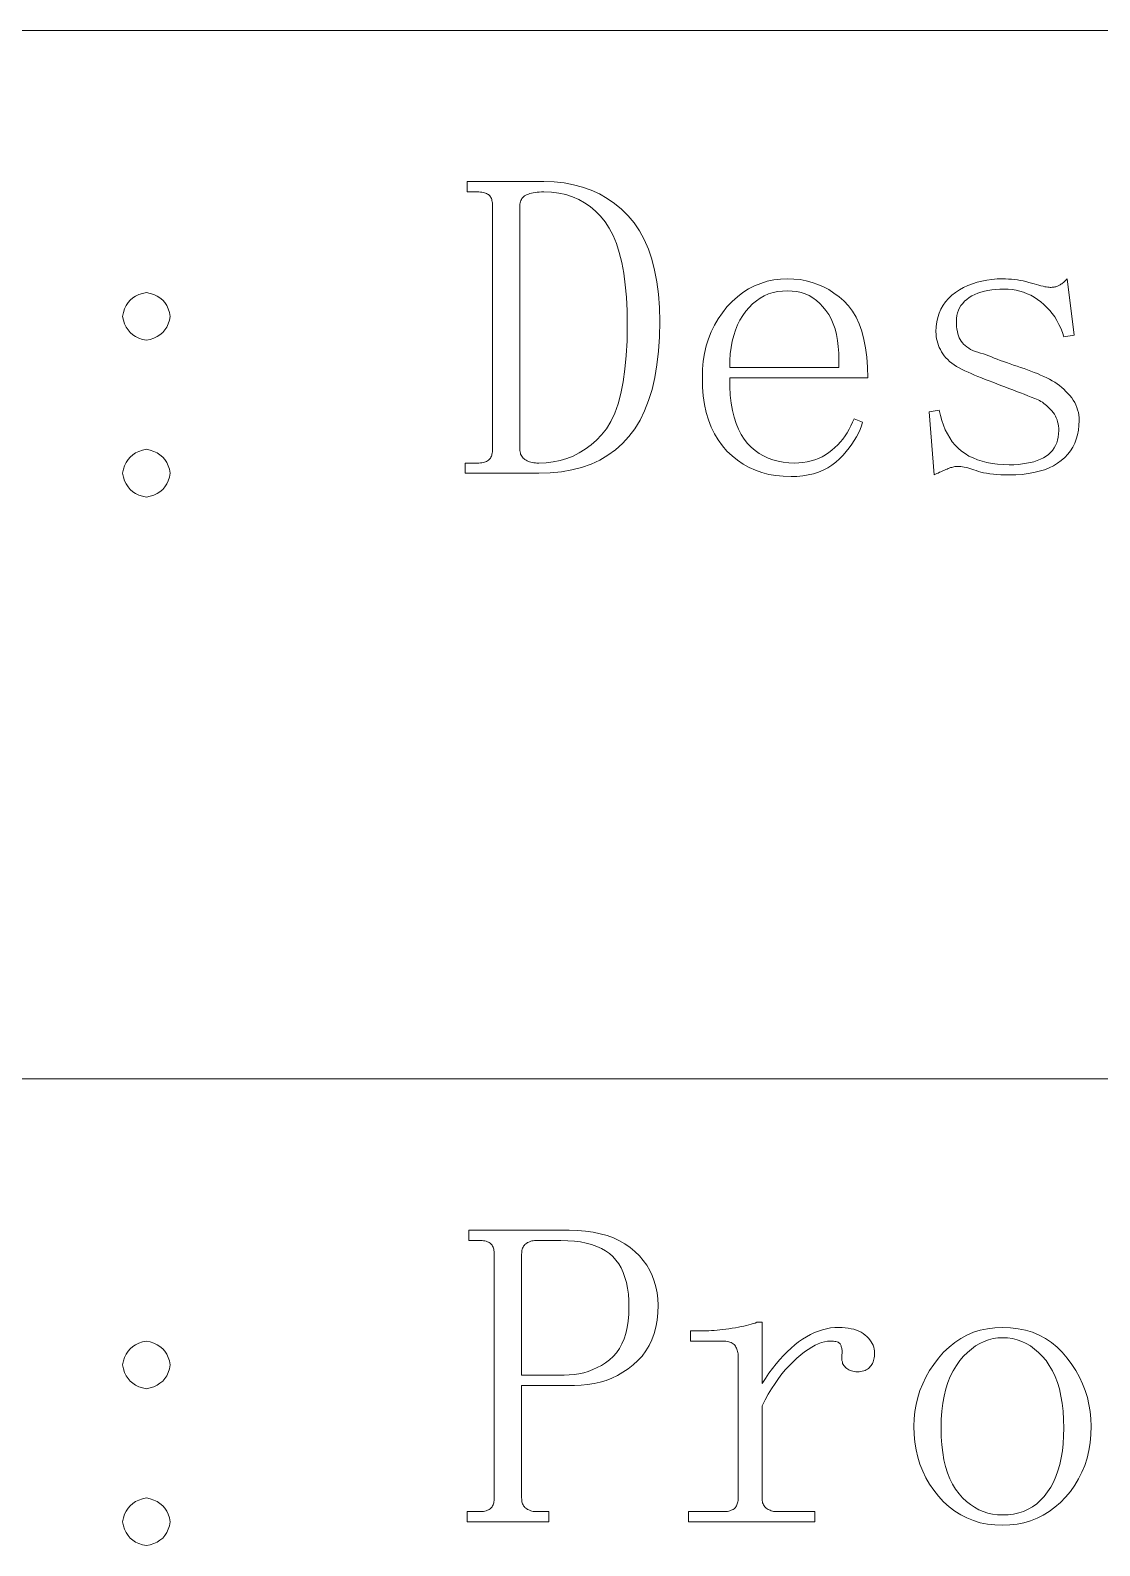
# Model space of a CAD drawing. Extents: x 1 to 297, y 1 to 210.
# Drawn here: x 124.12 to 131.29, y 18.75 to 28.9 of the extents above; entities that cross this region are included whole.
import ezdxf

# ---------------------------------------------------------------- set-up
doc = ezdxf.new("R2010")
doc.units = 0

msp = doc.modelspace()

# ---------------------------------------------------------------- linework, layer by layer
at = {"color": 7, "lineweight": 13}
for p, q in [((1.319, 28.902), (196.771, 28.902)), ((35.177, 21.874), (196.771, 21.874))]:
    msp.add_line(p, q, dxfattribs=at)
for points in [[(127.219, 27.728), (127.219, 27.737), (127.218, 27.745), (127.217, 27.753), (127.215, 27.761), (127.213, 27.768), (127.211, 27.775), (127.208, 27.781), (127.204, 27.786), (127.2, 27.792), (127.196, 27.797), (127.191, 27.801), (127.186, 27.805), (127.179, 27.808), (127.172, 27.811), (127.165, 27.814), (127.156, 27.816), (127.147, 27.817), (127.138, 27.818), (127.127, 27.819), (127.116, 27.819), (127.048, 27.819), (127.048, 27.888), (127.562, 27.888), (127.631, 27.886), (127.698, 27.879), (127.762, 27.867), (127.822, 27.851), (127.88, 27.831), (127.936, 27.806), (127.988, 27.776), (128.037, 27.742), (128.084, 27.703), (128.128, 27.659), (128.168, 27.611), (128.204, 27.558), (128.235, 27.5), (128.263, 27.436), (128.286, 27.368), (128.305, 27.295), (128.32, 27.216), (128.331, 27.133), (128.337, 27.044), (128.339, 26.951), (128.337, 26.848), (128.331, 26.752), (128.32, 26.661), (128.306, 26.575), (128.288, 26.495), (128.265, 26.421), (128.238, 26.352), (128.207, 26.289), (128.172, 26.231), (128.133, 26.179), (128.09, 26.133), (128.043, 26.091), (127.992, 26.054), (127.938, 26.022), (127.879, 25.995), (127.816, 25.973), (127.75, 25.956), (127.68, 25.943), (127.606, 25.936), (127.528, 25.934), (127.036, 25.934), (127.036, 26.002), (127.116, 26.002), (127.127, 26.002), (127.138, 26.003), (127.147, 26.004), (127.156, 26.006), (127.165, 26.008), (127.172, 26.01), (127.179, 26.013), (127.186, 26.017), (127.191, 26.021), (127.196, 26.025), (127.2, 26.03), (127.204, 26.035), (127.208, 26.041), (127.211, 26.047), (127.213, 26.054), (127.215, 26.061), (127.217, 26.068), (127.218, 26.076), (127.219, 26.085), (127.219, 26.094)], [(128.122, 26.928), (128.12, 27.023), (128.116, 27.113), (128.108, 27.197), (128.098, 27.274), (128.085, 27.347), (128.068, 27.413), (128.049, 27.473), (128.027, 27.528), (128.001, 27.576), (127.973, 27.619), (127.942, 27.657), (127.909, 27.691), (127.874, 27.721), (127.836, 27.747), (127.796, 27.769), (127.754, 27.787), (127.709, 27.801), (127.662, 27.811), (127.613, 27.817), (127.562, 27.819), (127.546, 27.819), (127.531, 27.818), (127.517, 27.817), (127.504, 27.816), (127.492, 27.814), (127.48, 27.811), (127.469, 27.808), (127.459, 27.805), (127.45, 27.801), (127.442, 27.797), (127.434, 27.792), (127.427, 27.786), (127.421, 27.781), (127.416, 27.775), (127.412, 27.768), (127.408, 27.761), (127.405, 27.753), (127.403, 27.745), (127.402, 27.737), (127.402, 27.728), (127.402, 26.094), (127.402, 26.085), (127.403, 26.076), (127.405, 26.068), (127.407, 26.061), (127.41, 26.054), (127.414, 26.047), (127.419, 26.041), (127.424, 26.035), (127.43, 26.03), (127.436, 26.025), (127.443, 26.021), (127.451, 26.017), (127.459, 26.013), (127.467, 26.01), (127.476, 26.008), (127.486, 26.006), (127.495, 26.004), (127.506, 26.003), (127.516, 26.002), (127.528, 26.002), (127.577, 26.004), (127.625, 26.01), (127.671, 26.019), (127.716, 26.032), (127.759, 26.049), (127.8, 26.07), (127.84, 26.095), (127.879, 26.123), (127.915, 26.155), (127.95, 26.191), (127.983, 26.232), (128.012, 26.281), (128.038, 26.336), (128.06, 26.399), (128.079, 26.469), (128.094, 26.547), (128.106, 26.631), (128.115, 26.723), (128.12, 26.822)], [(128.808, 26.574), (128.809, 26.514), (128.812, 26.457), (128.818, 26.404), (128.827, 26.355), (128.838, 26.309), (128.851, 26.267), (128.866, 26.228), (128.884, 26.193), (128.905, 26.162), (128.928, 26.134), (128.952, 26.109), (128.979, 26.086), (129.006, 26.067), (129.035, 26.05), (129.066, 26.035), (129.098, 26.023), (129.132, 26.014), (129.167, 26.007), (129.204, 26.004), (129.242, 26.002), (129.271, 26.003), (129.299, 26.006), (129.327, 26.01), (129.353, 26.016), (129.379, 26.024), (129.404, 26.033), (129.427, 26.044), (129.45, 26.057), (129.472, 26.072), (129.493, 26.088), (129.513, 26.105), (129.532, 26.124), (129.55, 26.143), (129.566, 26.163), (129.582, 26.184), (129.596, 26.205), (129.609, 26.228), (129.621, 26.251), (129.632, 26.275), (129.642, 26.299), (129.699, 26.277), (129.691, 26.251), (129.682, 26.226), (129.671, 26.202), (129.658, 26.177), (129.643, 26.152), (129.627, 26.128), (129.609, 26.103), (129.589, 26.079), (129.568, 26.055), (129.545, 26.031), (129.52, 26.008), (129.493, 25.988), (129.465, 25.97), (129.435, 25.954), (129.403, 25.941), (129.37, 25.93), (129.335, 25.922), (129.298, 25.916), (129.259, 25.912), (129.219, 25.911), (129.167, 25.913), (129.118, 25.918), (129.07, 25.926), (129.024, 25.938), (128.98, 25.954), (128.939, 25.973), (128.899, 25.995), (128.861, 26.021), (128.825, 26.05), (128.79, 26.082), (128.759, 26.118), (128.731, 26.157), (128.706, 26.198), (128.684, 26.243), (128.666, 26.291), (128.651, 26.341), (128.64, 26.395), (128.631, 26.452), (128.626, 26.511), (128.625, 26.574), (128.626, 26.63), (128.631, 26.684), (128.64, 26.736), (128.651, 26.787), (128.666, 26.835), (128.684, 26.882), (128.706, 26.926), (128.731, 26.969), (128.759, 27.009), (128.79, 27.048), (128.824, 27.084), (128.86, 27.116), (128.897, 27.144), (128.935, 27.169), (128.975, 27.189), (129.016, 27.206), (129.059, 27.22), (129.103, 27.229), (129.149, 27.235), (129.196, 27.237), (129.239, 27.235), (129.281, 27.231), (129.321, 27.223), (129.361, 27.213), (129.399, 27.199), (129.436, 27.183), (129.472, 27.164), (129.507, 27.141), (129.541, 27.116), (129.573, 27.088), (129.604, 27.056), (129.631, 27.02), (129.655, 26.979), (129.676, 26.934), (129.693, 26.885), (129.708, 26.831), (129.719, 26.774), (129.727, 26.711), (129.732, 26.645), (129.733, 26.574)], [(130.19, 26.882), (130.192, 26.916), (130.196, 26.948), (130.202, 26.978), (130.211, 27.007), (130.223, 27.034), (130.238, 27.059), (130.255, 27.083), (130.275, 27.105), (130.297, 27.126), (130.322, 27.145), (130.349, 27.162), (130.376, 27.178), (130.405, 27.192), (130.435, 27.204), (130.466, 27.214), (130.498, 27.222), (130.531, 27.228), (130.565, 27.233), (130.6, 27.236), (130.636, 27.237), (130.657, 27.236), (130.677, 27.235), (130.697, 27.234), (130.717, 27.232), (130.736, 27.229), (130.755, 27.226), (130.775, 27.223), (130.793, 27.218), (130.812, 27.213), (130.83, 27.208), (130.848, 27.203), (130.865, 27.198), (130.88, 27.193), (130.894, 27.19), (130.908, 27.187), (130.92, 27.184), (130.93, 27.182), (130.94, 27.181), (130.949, 27.18), (130.956, 27.179), (130.963, 27.179), (130.969, 27.18), (130.976, 27.18), (130.982, 27.181), (130.988, 27.182), (130.993, 27.183), (130.999, 27.185), (131.004, 27.187), (131.009, 27.189), (131.013, 27.191), (131.018, 27.193), (131.023, 27.196), (131.028, 27.2), (131.033, 27.204), (131.039, 27.208), (131.045, 27.213), (131.051, 27.218), (131.057, 27.224), (131.064, 27.23), (131.07, 27.237), (131.116, 26.859), (131.048, 26.848), (131.038, 26.877), (131.027, 26.905), (131.014, 26.931), (131.001, 26.957), (130.986, 26.981), (130.97, 27.004), (130.953, 27.025), (130.934, 27.045), (130.914, 27.064), (130.893, 27.082), (130.871, 27.099), (130.849, 27.113), (130.826, 27.126), (130.802, 27.137), (130.778, 27.147), (130.753, 27.154), (130.727, 27.16), (130.701, 27.165), (130.675, 27.167), (130.648, 27.168), (130.618, 27.167), (130.591, 27.166), (130.564, 27.163), (130.539, 27.159), (130.515, 27.154), (130.492, 27.147), (130.47, 27.14), (130.45, 27.131), (130.431, 27.122), (130.413, 27.111), (130.397, 27.099), (130.382, 27.086), (130.37, 27.072), (130.358, 27.058), (130.349, 27.042), (130.341, 27.026), (130.335, 27.008), (130.331, 26.99), (130.328, 26.971), (130.328, 26.951), (130.328, 26.933), (130.329, 26.916), (130.331, 26.9), (130.334, 26.884), (130.338, 26.869), (130.342, 26.855), (130.347, 26.842), (130.353, 26.83), (130.36, 26.819), (130.368, 26.808), (130.376, 26.798), (130.386, 26.789), (130.397, 26.78), (130.41, 26.771), (130.423, 26.764), (130.438, 26.757), (130.454, 26.75), (130.472, 26.744), (130.49, 26.739), (130.51, 26.734), (130.527, 26.727), (130.544, 26.72), (130.562, 26.713), (130.581, 26.705), (130.6, 26.698), (130.621, 26.69), (130.642, 26.683), (130.664, 26.675), (130.687, 26.667), (130.71, 26.659), (130.734, 26.651), (130.758, 26.643), (130.781, 26.635), (130.804, 26.626), (130.826, 26.618), (130.848, 26.609), (130.87, 26.601), (130.891, 26.592), (130.913, 26.583), (130.933, 26.574), (130.951, 26.564), (130.969, 26.554), (130.986, 26.544), (131.002, 26.533), (131.018, 26.521), (131.033, 26.509), (131.047, 26.496), (131.061, 26.482), (131.075, 26.468), (131.088, 26.454), (131.1, 26.439), (131.11, 26.423), (131.12, 26.408), (131.128, 26.391), (131.135, 26.375), (131.14, 26.358), (131.145, 26.341), (131.148, 26.324), (131.15, 26.306), (131.15, 26.288), (131.149, 26.254), (131.146, 26.222), (131.14, 26.192), (131.131, 26.163), (131.12, 26.135), (131.107, 26.109), (131.092, 26.084), (131.074, 26.061), (131.053, 26.04), (131.03, 26.019), (131.005, 26.001), (130.978, 25.984), (130.949, 25.97), (130.917, 25.957), (130.883, 25.947), (130.847, 25.938), (130.809, 25.931), (130.769, 25.926), (130.726, 25.923), (130.682, 25.922), (130.653, 25.923), (130.625, 25.923), (130.599, 25.925), (130.575, 25.927), (130.552, 25.929), (130.53, 25.933), (130.51, 25.936), (130.492, 25.941), (130.475, 25.945), (130.459, 25.951), (130.444, 25.956), (130.43, 25.961), (130.417, 25.965), (130.404, 25.969), (130.392, 25.972), (130.38, 25.975), (130.369, 25.977), (130.358, 25.978), (130.348, 25.979), (130.339, 25.979), (130.332, 25.979), (130.325, 25.979), (130.318, 25.978), (130.311, 25.977), (130.303, 25.975), (130.296, 25.973), (130.288, 25.971), (130.28, 25.968), (130.273, 25.965), (130.265, 25.962), (130.257, 25.959), (130.248, 25.955), (130.24, 25.951), (130.232, 25.948), (130.223, 25.944), (130.215, 25.94), (130.206, 25.935), (130.197, 25.931), (130.188, 25.927), (130.179, 25.922), (130.145, 26.345), (130.213, 26.357), (130.221, 26.321), (130.23, 26.287), (130.241, 26.255), (130.253, 26.225), (130.268, 26.197), (130.283, 26.17), (130.3, 26.145), (130.319, 26.122), (130.34, 26.101), (130.362, 26.082), (130.386, 26.065), (130.411, 26.049), (130.439, 26.036), (130.468, 26.024), (130.499, 26.014), (130.532, 26.005), (130.567, 25.999), (130.603, 25.994), (130.642, 25.992), (130.682, 25.991), (130.713, 25.991), (130.743, 25.993), (130.771, 25.996), (130.798, 26), (130.823, 26.005), (130.847, 26.011), (130.869, 26.019), (130.89, 26.027), (130.91, 26.037), (130.928, 26.048), (130.944, 26.06), (130.958, 26.073), (130.971, 26.087), (130.982, 26.103), (130.992, 26.119), (131, 26.137), (131.006, 26.156), (131.01, 26.176), (131.012, 26.197), (131.013, 26.219), (131.013, 26.235), (131.011, 26.25), (131.009, 26.265), (131.006, 26.279), (131.002, 26.292), (130.997, 26.305), (130.991, 26.317), (130.984, 26.329), (130.976, 26.34), (130.968, 26.351), (130.958, 26.361), (130.949, 26.37), (130.94, 26.379), (130.931, 26.387), (130.922, 26.395), (130.913, 26.402), (130.904, 26.409), (130.894, 26.415), (130.885, 26.42), (130.876, 26.425), (130.853, 26.434), (130.829, 26.444), (130.805, 26.453), (130.781, 26.463), (130.756, 26.472), (130.731, 26.482), (130.705, 26.492), (130.679, 26.502), (130.652, 26.512), (130.625, 26.522), (130.598, 26.532), (130.571, 26.543), (130.546, 26.553), (130.52, 26.562), (130.496, 26.572), (130.472, 26.582), (130.449, 26.591), (130.427, 26.601), (130.406, 26.61), (130.385, 26.619), (130.365, 26.629), (130.346, 26.639), (130.328, 26.649), (130.312, 26.66), (130.296, 26.671), (130.282, 26.682), (130.269, 26.695), (130.257, 26.707), (130.246, 26.72), (130.236, 26.734), (130.227, 26.747), (130.22, 26.762), (130.213, 26.776), (130.207, 26.79), (130.202, 26.805), (130.198, 26.82), (130.195, 26.835), (130.192, 26.851), (130.191, 26.866)], [(124.899, 27.145), (124.925, 27.139), (124.949, 27.131), (124.971, 27.121), (124.99, 27.109), (125.008, 27.094), (125.022, 27.077), (125.035, 27.057), (125.045, 27.035), (125.053, 27.011), (125.059, 26.985), (125.053, 26.959), (125.045, 26.935), (125.035, 26.913), (125.022, 26.894), (125.008, 26.877), (124.99, 26.862), (124.971, 26.849), (124.949, 26.839), (124.925, 26.831), (124.899, 26.825), (124.873, 26.831), (124.849, 26.839), (124.827, 26.849), (124.808, 26.862), (124.79, 26.877), (124.776, 26.894), (124.763, 26.913), (124.753, 26.935), (124.745, 26.959), (124.739, 26.985), (124.745, 27.011), (124.753, 27.035), (124.763, 27.057), (124.776, 27.077), (124.79, 27.094), (124.808, 27.109), (124.827, 27.121), (124.849, 27.131), (124.873, 27.139)], [(129.539, 26.642), (129.54, 26.691), (129.539, 26.738), (129.536, 26.782), (129.531, 26.824), (129.523, 26.864), (129.514, 26.901), (129.502, 26.935), (129.488, 26.968), (129.472, 26.998), (129.453, 27.025), (129.433, 27.05), (129.412, 27.072), (129.389, 27.092), (129.365, 27.109), (129.34, 27.124), (129.314, 27.135), (129.286, 27.145), (129.258, 27.151), (129.227, 27.155), (129.196, 27.157), (129.162, 27.155), (129.13, 27.151), (129.099, 27.144), (129.069, 27.135), (129.04, 27.122), (129.013, 27.107), (128.987, 27.089), (128.962, 27.069), (128.938, 27.045), (128.916, 27.019), (128.896, 26.991), (128.877, 26.96), (128.861, 26.928), (128.847, 26.893), (128.835, 26.857), (128.825, 26.818), (128.817, 26.777), (128.812, 26.734), (128.809, 26.689), (128.808, 26.642)], [(124.899, 26.094), (124.925, 26.088), (124.949, 26.08), (124.971, 26.07), (124.99, 26.057), (125.008, 26.042), (125.022, 26.025), (125.035, 26.006), (125.045, 25.984), (125.053, 25.96), (125.059, 25.934), (125.053, 25.907), (125.045, 25.883), (125.035, 25.862), (125.022, 25.842), (125.008, 25.825), (124.99, 25.81), (124.971, 25.798), (124.949, 25.787), (124.925, 25.779), (124.899, 25.774), (124.873, 25.779), (124.849, 25.787), (124.827, 25.798), (124.808, 25.81), (124.79, 25.825), (124.776, 25.842), (124.763, 25.862), (124.753, 25.883), (124.745, 25.907), (124.739, 25.934), (124.745, 25.96), (124.753, 25.984), (124.763, 26.006), (124.776, 26.025), (124.79, 26.042), (124.808, 26.057), (124.827, 26.07), (124.849, 26.08), (124.873, 26.088)], [(127.413, 19.82), (127.413, 19.066), (127.414, 19.057), (127.414, 19.048), (127.416, 19.04), (127.418, 19.033), (127.42, 19.026), (127.424, 19.019), (127.427, 19.013), (127.432, 19.007), (127.436, 19.002), (127.442, 18.997), (127.448, 18.993), (127.454, 18.989), (127.461, 18.986), (127.467, 18.983), (127.475, 18.98), (127.482, 18.978), (127.49, 18.976), (127.499, 18.975), (127.507, 18.975), (127.516, 18.974), (127.596, 18.974), (127.596, 18.906), (127.048, 18.906), (127.048, 18.974), (127.128, 18.974), (127.139, 18.975), (127.149, 18.975), (127.159, 18.976), (127.168, 18.978), (127.176, 18.98), (127.184, 18.983), (127.191, 18.986), (127.197, 18.989), (127.203, 18.993), (127.208, 18.997), (127.212, 19.002), (127.216, 19.007), (127.219, 19.013), (127.222, 19.019), (127.225, 19.026), (127.227, 19.033), (127.228, 19.04), (127.229, 19.048), (127.23, 19.057), (127.23, 19.066), (127.23, 20.7), (127.23, 20.709), (127.229, 20.717), (127.228, 20.725), (127.227, 20.733), (127.225, 20.74), (127.222, 20.747), (127.219, 20.753), (127.216, 20.759), (127.212, 20.764), (127.208, 20.769), (127.203, 20.773), (127.197, 20.777), (127.191, 20.78), (127.184, 20.783), (127.176, 20.786), (127.168, 20.788), (127.159, 20.789), (127.149, 20.791), (127.139, 20.791), (127.128, 20.792), (127.059, 20.792), (127.059, 20.86), (127.733, 20.86), (127.789, 20.859), (127.842, 20.854), (127.893, 20.847), (127.941, 20.837), (127.986, 20.824), (128.029, 20.809), (128.069, 20.79), (128.106, 20.769), (128.141, 20.744), (128.173, 20.717), (128.203, 20.688), (128.229, 20.657), (128.252, 20.625), (128.272, 20.591), (128.289, 20.556), (128.303, 20.519), (128.314, 20.481), (128.321, 20.441), (128.326, 20.4), (128.328, 20.357), (128.326, 20.306), (128.321, 20.257), (128.313, 20.211), (128.301, 20.167), (128.286, 20.126), (128.268, 20.087), (128.246, 20.051), (128.221, 20.017), (128.193, 19.986), (128.162, 19.957), (128.128, 19.931), (128.093, 19.908), (128.057, 19.887), (128.019, 19.869), (127.98, 19.854), (127.94, 19.842), (127.899, 19.832), (127.856, 19.826), (127.813, 19.821), (127.768, 19.82)], [(127.699, 19.889), (127.733, 19.89), (127.766, 19.893), (127.798, 19.898), (127.83, 19.905), (127.86, 19.914), (127.89, 19.926), (127.919, 19.939), (127.948, 19.954), (127.975, 19.972), (128.002, 19.992), (128.027, 20.014), (128.049, 20.039), (128.069, 20.067), (128.086, 20.098), (128.1, 20.132), (128.112, 20.168), (128.121, 20.208), (128.128, 20.251), (128.132, 20.297), (128.133, 20.346), (128.132, 20.39), (128.129, 20.432), (128.124, 20.472), (128.116, 20.509), (128.106, 20.544), (128.094, 20.577), (128.08, 20.607), (128.064, 20.635), (128.045, 20.66), (128.025, 20.683), (128.002, 20.704), (127.976, 20.722), (127.948, 20.738), (127.917, 20.752), (127.883, 20.764), (127.847, 20.774), (127.808, 20.782), (127.767, 20.787), (127.723, 20.79), (127.676, 20.792), (127.516, 20.792), (127.507, 20.791), (127.499, 20.791), (127.49, 20.789), (127.482, 20.788), (127.475, 20.786), (127.467, 20.783), (127.461, 20.78), (127.454, 20.777), (127.448, 20.773), (127.442, 20.769), (127.436, 20.764), (127.432, 20.759), (127.427, 20.753), (127.424, 20.747), (127.42, 20.74), (127.418, 20.733), (127.416, 20.725), (127.414, 20.717), (127.414, 20.709), (127.413, 20.7), (127.413, 19.889)], [(129.025, 19.832), (129.048, 19.867), (129.071, 19.901), (129.095, 19.934), (129.119, 19.964), (129.143, 19.993), (129.168, 20.02), (129.193, 20.046), (129.219, 20.069), (129.244, 20.091), (129.27, 20.112), (129.297, 20.13), (129.323, 20.146), (129.35, 20.161), (129.376, 20.174), (129.403, 20.184), (129.43, 20.193), (129.457, 20.2), (129.484, 20.205), (129.512, 20.208), (129.539, 20.209), (129.561, 20.208), (129.583, 20.207), (129.603, 20.204), (129.622, 20.2), (129.64, 20.196), (129.658, 20.19), (129.674, 20.183), (129.689, 20.176), (129.703, 20.167), (129.716, 20.157), (129.728, 20.147), (129.739, 20.136), (129.748, 20.125), (129.756, 20.113), (129.763, 20.102), (129.769, 20.089), (129.773, 20.077), (129.776, 20.064), (129.778, 20.051), (129.779, 20.037), (129.779, 20.026), (129.778, 20.015), (129.776, 20.005), (129.774, 19.995), (129.772, 19.986), (129.769, 19.977), (129.765, 19.968), (129.761, 19.96), (129.756, 19.953), (129.75, 19.946), (129.744, 19.939), (129.738, 19.933), (129.731, 19.928), (129.723, 19.924), (129.715, 19.92), (129.706, 19.917), (129.696, 19.915), (129.686, 19.913), (129.676, 19.912), (129.665, 19.912), (129.654, 19.912), (129.643, 19.913), (129.633, 19.915), (129.624, 19.917), (129.615, 19.92), (129.606, 19.924), (129.599, 19.928), (129.592, 19.933), (129.585, 19.939), (129.579, 19.946), (129.574, 19.953), (129.569, 19.96), (129.565, 19.968), (129.563, 19.977), (129.56, 19.986), (129.559, 19.995), (129.559, 20.005), (129.559, 20.015), (129.56, 20.026), (129.562, 20.037), (129.562, 20.044), (129.561, 20.05), (129.561, 20.057), (129.56, 20.063), (129.559, 20.069), (129.558, 20.074), (129.556, 20.08), (129.555, 20.085), (129.553, 20.09), (129.55, 20.094), (129.548, 20.099), (129.544, 20.103), (129.539, 20.106), (129.534, 20.109), (129.528, 20.112), (129.52, 20.114), (129.512, 20.115), (129.503, 20.116), (129.493, 20.117), (129.482, 20.117), (129.463, 20.116), (129.444, 20.113), (129.423, 20.107), (129.402, 20.099), (129.38, 20.089), (129.358, 20.076), (129.334, 20.061), (129.31, 20.044), (129.285, 20.025), (129.259, 20.003), (129.233, 19.979), (129.208, 19.954), (129.183, 19.926), (129.158, 19.897), (129.135, 19.866), (129.112, 19.833), (129.089, 19.798), (129.067, 19.762), (129.046, 19.723), (129.025, 19.683), (129.025, 19.066), (129.025, 19.057), (129.026, 19.048), (129.027, 19.04), (129.029, 19.033), (129.032, 19.026), (129.035, 19.019), (129.039, 19.013), (129.043, 19.007), (129.048, 19.002), (129.053, 18.997), (129.059, 18.993), (129.065, 18.989), (129.072, 18.986), (129.079, 18.983), (129.086, 18.98), (129.094, 18.978), (129.102, 18.976), (129.11, 18.975), (129.119, 18.975), (129.128, 18.974), (129.379, 18.974), (129.379, 18.906), (128.533, 18.906), (128.533, 18.974), (128.762, 18.974), (128.773, 18.975), (128.783, 18.975), (128.793, 18.976), (128.802, 18.978), (128.81, 18.98), (128.818, 18.983), (128.825, 18.986), (128.831, 18.989), (128.837, 18.993), (128.842, 18.997), (128.846, 19.002), (128.85, 19.007), (128.854, 19.013), (128.856, 19.019), (128.859, 19.026), (128.861, 19.033), (128.863, 19.04), (128.864, 19.048), (128.864, 19.057), (128.865, 19.066), (128.865, 20.014), (128.864, 20.023), (128.864, 20.032), (128.863, 20.04), (128.861, 20.048), (128.859, 20.056), (128.856, 20.063), (128.854, 20.07), (128.85, 20.077), (128.846, 20.083), (128.842, 20.089), (128.837, 20.094), (128.831, 20.099), (128.825, 20.103), (128.818, 20.107), (128.81, 20.11), (128.802, 20.113), (128.793, 20.115), (128.783, 20.116), (128.773, 20.117), (128.762, 20.117), (128.545, 20.117), (128.545, 20.186), (128.636, 20.186), (128.652, 20.186), (128.669, 20.186), (128.687, 20.187), (128.705, 20.189), (128.723, 20.19), (128.742, 20.192), (128.762, 20.194), (128.782, 20.197), (128.803, 20.2), (128.825, 20.203), (128.846, 20.206), (128.866, 20.21), (128.885, 20.214), (128.903, 20.218), (128.92, 20.222), (128.936, 20.226), (128.952, 20.23), (128.965, 20.234), (128.978, 20.238), (128.99, 20.243), (129.025, 20.243)], [(124.899, 20.117), (124.925, 20.112), (124.949, 20.104), (124.971, 20.093), (124.99, 20.081), (125.008, 20.066), (125.022, 20.049), (125.035, 20.029), (125.045, 20.008), (125.053, 19.984), (125.059, 19.957), (125.053, 19.931), (125.045, 19.907), (125.035, 19.885), (125.022, 19.866), (125.008, 19.849), (124.99, 19.834), (124.971, 19.821), (124.949, 19.811), (124.925, 19.803), (124.899, 19.797), (124.873, 19.803), (124.849, 19.811), (124.827, 19.821), (124.808, 19.834), (124.79, 19.849), (124.776, 19.866), (124.763, 19.885), (124.753, 19.907), (124.745, 19.931), (124.739, 19.957), (124.745, 19.984), (124.753, 20.008), (124.763, 20.029), (124.776, 20.049), (124.79, 20.066), (124.808, 20.081), (124.827, 20.093), (124.849, 20.104), (124.873, 20.112)], [(131.23, 19.546), (131.229, 19.49), (131.224, 19.435), (131.215, 19.383), (131.203, 19.333), (131.188, 19.284), (131.169, 19.238), (131.146, 19.193), (131.121, 19.151), (131.092, 19.11), (131.059, 19.072), (131.024, 19.036), (130.987, 19.004), (130.949, 18.975), (130.909, 18.951), (130.868, 18.93), (130.824, 18.913), (130.78, 18.9), (130.734, 18.89), (130.686, 18.885), (130.636, 18.883), (130.585, 18.885), (130.535, 18.891), (130.487, 18.9), (130.441, 18.914), (130.398, 18.932), (130.356, 18.953), (130.316, 18.978), (130.278, 19.007), (130.242, 19.04), (130.208, 19.077), (130.176, 19.117), (130.148, 19.158), (130.123, 19.201), (130.102, 19.245), (130.083, 19.292), (130.068, 19.339), (130.057, 19.388), (130.048, 19.439), (130.044, 19.492), (130.042, 19.546), (130.044, 19.596), (130.048, 19.645), (130.057, 19.693), (130.068, 19.74), (130.083, 19.786), (130.102, 19.831), (130.123, 19.875), (130.148, 19.919), (130.176, 19.961), (130.208, 20.003), (130.242, 20.042), (130.278, 20.077), (130.316, 20.108), (130.356, 20.135), (130.398, 20.157), (130.441, 20.176), (130.487, 20.19), (130.535, 20.2), (130.585, 20.207), (130.636, 20.209), (130.69, 20.207), (130.741, 20.2), (130.79, 20.19), (130.837, 20.176), (130.882, 20.157), (130.924, 20.135), (130.964, 20.108), (131.002, 20.077), (131.037, 20.042), (131.07, 20.003), (131.101, 19.961), (131.128, 19.919), (131.152, 19.875), (131.173, 19.831), (131.19, 19.786), (131.205, 19.74), (131.216, 19.693), (131.224, 19.645), (131.229, 19.596)], [(130.225, 19.534), (130.226, 19.476), (130.23, 19.422), (130.236, 19.37), (130.244, 19.321), (130.255, 19.276), (130.268, 19.233), (130.284, 19.194), (130.301, 19.158), (130.322, 19.124), (130.345, 19.094), (130.369, 19.067), (130.395, 19.043), (130.421, 19.022), (130.449, 19.003), (130.478, 18.987), (130.507, 18.974), (130.538, 18.964), (130.57, 18.957), (130.602, 18.953), (130.636, 18.952), (130.674, 18.953), (130.71, 18.958), (130.745, 18.965), (130.778, 18.976), (130.809, 18.99), (130.838, 19.007), (130.866, 19.027), (130.892, 19.05), (130.916, 19.076), (130.939, 19.106), (130.96, 19.138), (130.978, 19.172), (130.994, 19.209), (131.008, 19.248), (131.02, 19.29), (131.03, 19.334), (131.038, 19.381), (131.043, 19.429), (131.046, 19.481), (131.048, 19.534), (131.046, 19.592), (131.043, 19.648), (131.037, 19.7), (131.028, 19.749), (131.018, 19.796), (131.004, 19.84), (130.989, 19.88), (130.971, 19.918), (130.95, 19.954), (130.928, 19.986), (130.903, 20.015), (130.878, 20.041), (130.851, 20.064), (130.823, 20.085), (130.795, 20.102), (130.765, 20.115), (130.734, 20.126), (130.703, 20.134), (130.67, 20.139), (130.636, 20.14), (130.604, 20.139), (130.574, 20.134), (130.543, 20.126), (130.514, 20.115), (130.485, 20.102), (130.456, 20.085), (130.429, 20.064), (130.402, 20.041), (130.376, 20.015), (130.35, 19.986), (130.327, 19.954), (130.305, 19.918), (130.286, 19.88), (130.27, 19.84), (130.256, 19.796), (130.245, 19.749), (130.236, 19.7), (130.23, 19.648), (130.226, 19.592)], [(124.899, 19.066), (124.925, 19.06), (124.949, 19.052), (124.971, 19.042), (124.99, 19.029), (125.008, 19.014), (125.022, 18.997), (125.035, 18.978), (125.045, 18.956), (125.053, 18.932), (125.059, 18.906), (125.053, 18.88), (125.045, 18.856), (125.035, 18.834), (125.022, 18.814), (125.008, 18.797), (124.99, 18.782), (124.971, 18.77), (124.949, 18.76), (124.925, 18.752), (124.899, 18.746), (124.873, 18.752), (124.849, 18.76), (124.827, 18.77), (124.808, 18.782), (124.79, 18.797), (124.776, 18.814), (124.763, 18.834), (124.753, 18.856), (124.745, 18.88), (124.739, 18.906), (124.745, 18.932), (124.753, 18.956), (124.763, 18.978), (124.776, 18.997), (124.79, 19.014), (124.808, 19.029), (124.827, 19.042), (124.849, 19.052), (124.873, 19.06)]]:
    msp.add_lwpolyline(points, close=True, dxfattribs=at)

doc.saveas('drawing.dxf')
